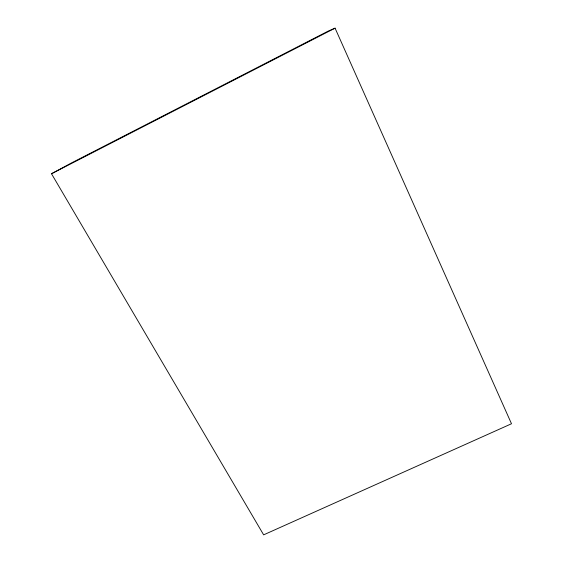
<?xml version="1.0" encoding="UTF-8"?>
<svg xmlns="http://www.w3.org/2000/svg" width="563" height="563" viewBox="0 0 563 563"><rect width="100%" height="100%" fill="white"/><g stroke="black" fill="none" stroke-linecap="round" stroke-linejoin="round"><path stroke-width="0.84" d="M51.5 173.749L71.135 163.122L328.102 31.162L335.069 28.15L511.5 423.756L263.639 534.85L51.5 173.749L335.069 28.15"/></g></svg>
